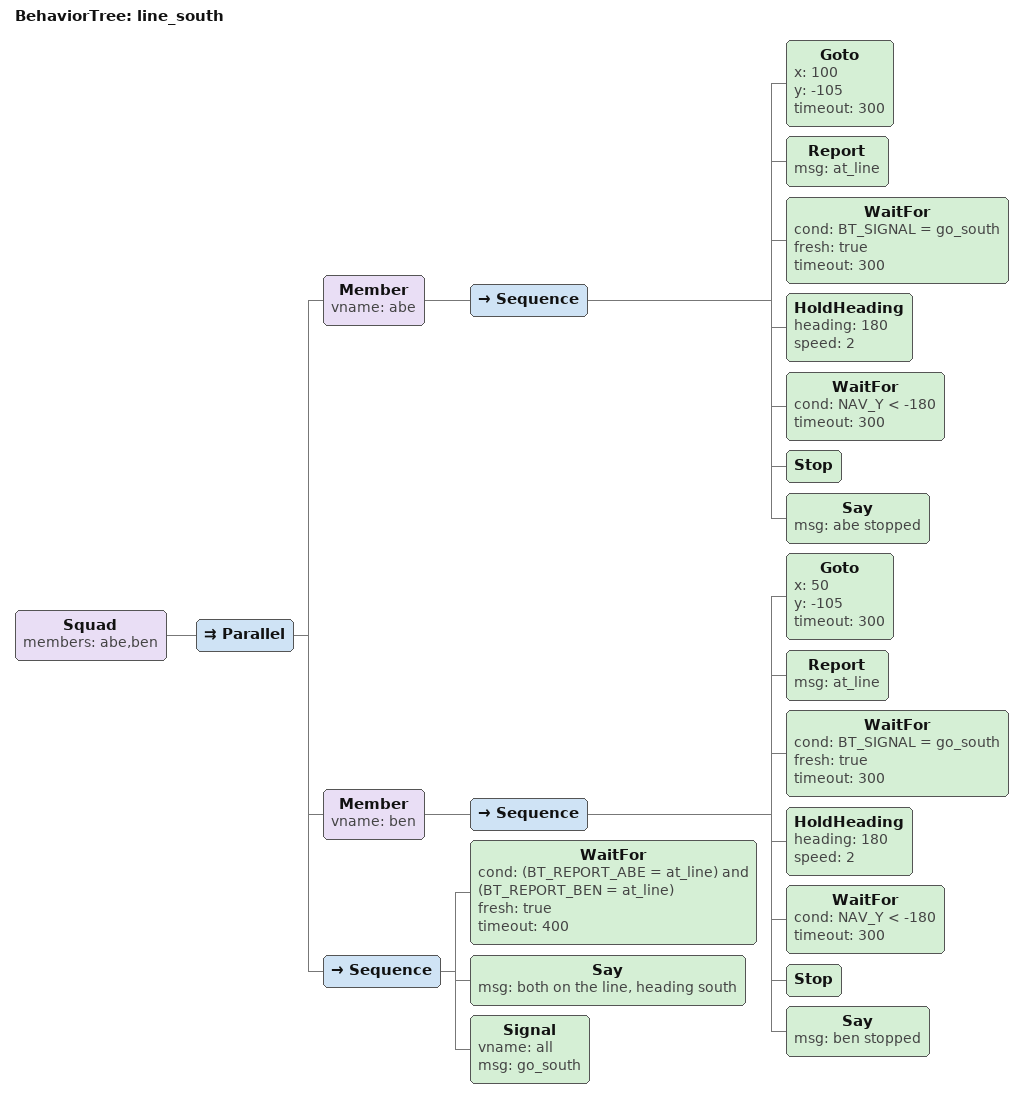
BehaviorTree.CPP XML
<root BTCPP_format="4" main_tree_to_execute="line_south">
  <BehaviorTree ID="line_south">
    <Squad members="abe,ben">
      <Parallel>
        <Member vname="abe">
          <Sequence>
            <Goto x="100" y="-105" timeout="300"/>
            <Report msg="at_line"/>
            <WaitFor cond="BT_SIGNAL = go_south" fresh="true" timeout="300"/>
            <HoldHeading heading="180" speed="2"/>
            <WaitFor cond="NAV_Y &lt; -180" timeout="300"/>
            <Stop/>
            <Say msg="abe stopped"/>
          </Sequence>
        </Member>
        <Member vname="ben">
          <Sequence>
            <Goto x="50" y="-105" timeout="300"/>
            <Report msg="at_line"/>
            <WaitFor cond="BT_SIGNAL = go_south" fresh="true" timeout="300"/>
            <HoldHeading heading="180" speed="2"/>
            <WaitFor cond="NAV_Y &lt; -180" timeout="300"/>
            <Stop/>
            <Say msg="ben stopped"/>
          </Sequence>
        </Member>
        <Sequence>
          <WaitFor cond="(BT_REPORT_ABE = at_line) and (BT_REPORT_BEN = at_line)" fresh="true" timeout="400"/>
          <Say msg="both on the line, heading south"/>
          <Signal vname="all" msg="go_south"/>
        </Sequence>
      </Parallel>
    </Squad>
  </BehaviorTree>
</root>
